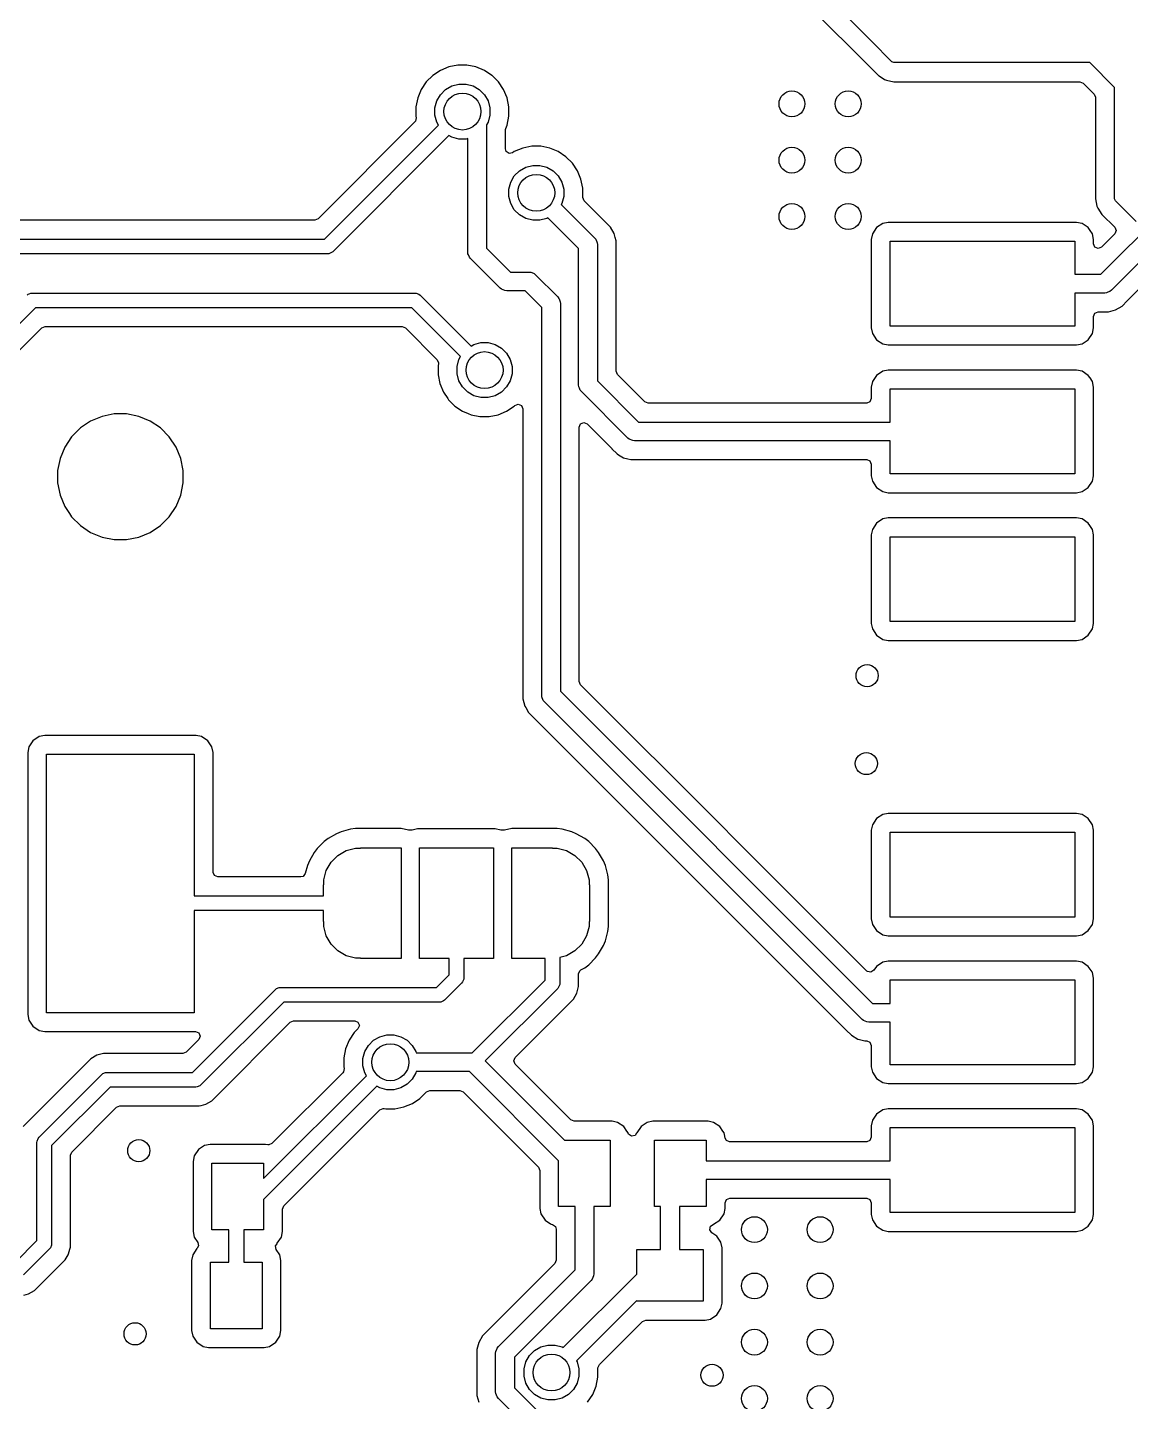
# Model space of a CAD drawing. Extents: x 97 to 200, y -158 to -52.
# Drawn here: x 106.56 to 121.5, y -91.17 to -72.57 of the extents above; entities that cross this region are included whole.
import ezdxf

# ---------------------------------------------------------------- set-up
doc = ezdxf.new("R2010")
doc.units = 0
doc.layers.add('BLACK', color=7, linetype='CONTINUOUS')

msp = doc.modelspace()

# ---------------------------------------------------------------- linework, layer by layer
at = {"layer": 'BLACK', "linetype": 'CONTINUOUS'}
for p, q in [((121.093794, -75.9066), (126.130197, -70.870197)), ((126.272606, -71.087), (121.236203, -76.123403)), ((117.989766, -72.753029), (117.134536, -71.8978)), ((117.045354, -72.175606), (118.083177, -73.213428)), ((118.266671, -73.029934), (117.989766, -72.753029)), ((112.267474, -73.098293), (112.152919, -73.145744)), ((112.267481, -73.098291), (112.267474, -73.098293)), ((112.3891, -73.0741), (112.267481, -73.098291)), ((112.5131, -73.0741), (112.3891, -73.0741)), ((112.634718, -73.098291), (112.5131, -73.0741)), ((112.634725, -73.098293), (112.634718, -73.098291)), ((112.74928, -73.145744), (112.634725, -73.098293)), ((118.292905, -73.0408), (118.266671, -73.029934)), ((120.944535, -73.0408), (118.292905, -73.0408)), ((120.944536, -73.0408), (120.944535, -73.0408)), ((121.2809, -73.377164), (120.944536, -73.0408)), ((112.049817, -73.214634), (111.962134, -73.302317)), ((112.152917, -73.145745), (112.049817, -73.214634)), ((112.152919, -73.145744), (112.152917, -73.145745)), ((112.749282, -73.145745), (112.74928, -73.145744)), ((112.850586, -73.213434), (112.749282, -73.145745)), ((112.852383, -73.214635), (112.850586, -73.213434)), ((112.940065, -73.302317), (112.852383, -73.214635)), ((118.083177, -73.213428), (118.083184, -73.213434)), ((118.083184, -73.213434), (118.093724, -73.220476)), ((118.093724, -73.220476), (118.167368, -73.269682)), ((118.167368, -73.269682), (118.193602, -73.280548)), ((118.193602, -73.280548), (118.292905, -73.3003)), ((111.893244, -73.405419), (111.845793, -73.519974)), ((111.893245, -73.405417), (111.893244, -73.405419)), ((111.962134, -73.302317), (111.893245, -73.405417)), ((112.153592, -73.475314), (112.222814, -73.406092)), ((112.222814, -73.406092), (112.307594, -73.357145)), ((112.307594, -73.357145), (112.402153, -73.331808)), ((112.402153, -73.331808), (112.500047, -73.331808)), ((112.500047, -73.331808), (112.594606, -73.357145)), ((112.594606, -73.357145), (112.679386, -73.406092)), ((112.679386, -73.406092), (112.748608, -73.475314)), ((113.008956, -73.40542), (112.940065, -73.302317)), ((113.056409, -73.519982), (113.008956, -73.40542)), ((118.292905, -73.3003), (120.81116, -73.3003)), ((120.81116, -73.3003), (120.855354, -73.318606)), ((120.855354, -73.318606), (121.003094, -73.466346)), ((121.003094, -73.466346), (121.0214, -73.51054)), ((121.2809, -73.377165), (121.2809, -73.377164)), ((121.2809, -74.885795), (121.2809, -73.377165)), ((111.845791, -73.519981), (111.8216, -73.641599)), ((111.8216, -73.641599), (111.8216, -73.765602)), ((111.845793, -73.519974), (111.845791, -73.519981)), ((112.079308, -73.654653), (112.104645, -73.560094)), ((112.079308, -73.752547), (112.079308, -73.654653)), ((112.104645, -73.560094), (112.153592, -73.475314)), ((112.748608, -73.475314), (112.797555, -73.560094)), ((112.797555, -73.560094), (112.822892, -73.654653)), ((112.822892, -73.654653), (112.822892, -73.752547)), ((113.0806, -73.6416), (113.056409, -73.519982)), ((113.0806, -73.7656), (113.0806, -73.6416)), ((121.0214, -73.51054), (121.0214, -74.885795)), ((111.816726, -73.834935), (111.808954, -73.844405)), ((111.826059, -73.788019), (111.816726, -73.834935)), ((111.8216, -73.765602), (111.826059, -73.788019)), ((112.104645, -73.847106), (112.079308, -73.752547)), ((112.822892, -73.752547), (112.797555, -73.847106)), ((113.056409, -73.887218), (113.0806, -73.7656)), ((111.808954, -73.844405), (110.496167, -75.157194)), ((110.583278, -75.43), (112.127165, -73.886113)), ((112.268586, -74.027534), (110.695411, -75.600711)), ((112.127165, -73.886113), (112.104645, -73.847106)), ((112.307594, -74.050055), (112.268586, -74.027534)), ((112.797555, -73.847106), (112.776182, -73.884125)), ((112.776182, -73.884125), (112.7781, -73.9036)), ((112.7781, -73.9036), (112.7781, -75.4036)), ((113.0326, -73.958833), (113.032601, -73.95709)), ((113.0326, -74.209209), (113.0326, -73.958833)), ((113.032601, -73.95709), (113.032614, -73.957056)), ((113.032614, -73.957056), (113.034271, -73.94873)), ((113.03345, -73.948594), (113.033451, -73.948588)), ((113.034271, -73.94873), (113.03345, -73.948594)), ((113.033451, -73.948588), (113.034272, -73.948724)), ((113.034272, -73.948724), (113.037359, -73.933208)), ((113.037359, -73.933208), (113.056409, -73.887218)), ((112.402153, -74.075392), (112.307594, -74.050055)), ((112.500047, -74.075392), (112.402153, -74.075392)), ((112.5241, -74.068947), (112.500047, -74.075392)), ((112.5241, -75.4036), (112.5241, -74.068947)), ((113.043132, -74.243931), (113.0326, -74.209209)), ((113.267474, -74.198293), (113.152919, -74.245744)), ((113.267481, -74.198291), (113.267474, -74.198293)), ((113.3891, -74.1741), (113.267481, -74.198291)), ((113.5131, -74.1741), (113.3891, -74.1741)), ((113.634718, -74.198291), (113.5131, -74.1741)), ((113.634725, -74.198293), (113.634718, -74.198291)), ((113.74928, -74.245744), (113.634725, -74.198293)), ((113.082906, -74.270508), (113.043132, -74.243931)), ((113.129822, -74.261177), (113.082906, -74.270508)), ((113.152918, -74.245744), (113.129822, -74.261177)), ((113.152919, -74.245744), (113.152918, -74.245744)), ((113.749282, -74.245745), (113.74928, -74.245744)), ((113.852382, -74.314634), (113.749282, -74.245745)), ((113.852383, -74.314635), (113.852382, -74.314634)), ((113.940065, -74.402317), (113.852383, -74.314635)), ((113.104645, -74.660094), (113.153592, -74.575314)), ((113.153592, -74.575314), (113.222814, -74.506092)), ((113.222814, -74.506092), (113.307594, -74.457145)), ((113.307594, -74.457145), (113.402153, -74.431808)), ((113.402153, -74.431808), (113.500047, -74.431808)), ((113.500047, -74.431808), (113.594606, -74.457145)), ((113.594606, -74.457145), (113.679386, -74.506092)), ((113.679386, -74.506092), (113.748608, -74.575314)), ((113.748608, -74.575314), (113.797555, -74.660094)), ((114.008956, -74.50542), (113.940065, -74.402317)), ((114.056409, -74.619982), (114.008956, -74.50542)), ((113.079308, -74.754653), (113.104645, -74.660094)), ((113.079308, -74.852547), (113.079308, -74.754653)), ((113.797555, -74.660094), (113.822892, -74.754653)), ((113.822892, -74.754653), (113.822892, -74.852547)), ((114.0806, -74.7416), (114.056409, -74.619982)), ((114.0806, -74.867689), (114.0806, -74.7416)), ((113.104645, -74.947106), (113.079308, -74.852547)), ((113.153592, -75.031886), (113.104645, -74.947106)), ((113.797555, -74.947106), (113.78901, -74.961905)), ((113.822892, -74.852547), (113.797555, -74.947106)), ((114.098906, -74.911883), (114.0806, -74.867689)), ((114.383158, -75.196136), (114.098906, -74.911883)), ((121.0214, -74.885795), (121.041152, -74.9851)), ((121.291766, -74.912029), (121.2809, -74.885795)), ((121.573675, -75.193938), (121.291766, -74.912029)), ((113.222814, -75.101108), (113.153592, -75.031886)), ((113.307594, -75.150055), (113.222814, -75.101108)), ((113.609405, -75.14151), (113.594606, -75.150055)), ((114.0241, -75.556205), (113.609405, -75.14151)), ((113.78901, -74.961905), (114.240902, -75.413797)), ((121.041152, -74.9851), (121.05117, -75.009286)), ((121.05117, -75.009286), (121.051666, -75.010616)), ((121.051666, -75.010616), (121.052018, -75.011333)), ((121.052018, -75.011333), (121.108271, -75.095522)), ((121.108271, -75.095522), (121.282418, -75.269669)), ((110.451973, -75.1755), (105.153323, -75.1755)), ((110.496167, -75.157194), (110.451973, -75.1755)), ((113.402153, -75.175392), (113.307594, -75.150055)), ((113.500047, -75.175392), (113.402153, -75.175392)), ((113.594606, -75.150055), (113.500047, -75.175392)), ((114.383169, -75.196146), (114.383158, -75.196136)), ((114.385347, -75.198324), (114.383169, -75.196146)), ((114.456376, -75.269353), (114.385347, -75.198324)), ((114.506601, -75.356346), (114.456376, -75.269353)), ((118.057615, -75.275115), (118.001366, -75.359297)), ((118.141796, -75.218867), (118.057615, -75.275115)), ((118.1418, -75.218865), (118.141796, -75.218867)), ((118.216031, -75.204101), (118.1418, -75.218865)), ((118.216035, -75.2041), (118.216031, -75.204101)), ((120.766167, -75.2041), (118.216035, -75.2041)), ((120.8404, -75.218865), (120.766167, -75.2041)), ((120.840402, -75.218866), (120.8404, -75.218865)), ((120.924584, -75.275115), (120.840402, -75.218866)), ((120.950475, -75.313864), (120.924584, -75.275115)), ((120.980834, -75.359299), (120.950475, -75.313864)), ((121.282418, -75.269669), (121.300724, -75.313863)), ((121.300724, -75.313863), (121.282418, -75.358057)), ((105.2, -75.43), (110.583278, -75.43)), ((112.5241, -75.6036), (112.5241, -75.4036)), ((112.7781, -75.4036), (112.7781, -75.550994)), ((114.240902, -75.413797), (114.256696, -75.433042)), ((114.256696, -75.433042), (114.256697, -75.433043)), ((114.256697, -75.433043), (114.27566, -75.478824)), ((114.27566, -75.478824), (114.2781, -75.5036)), ((114.2781, -75.5036), (114.2781, -77.350994)), ((114.520684, -75.408906), (114.506601, -75.356346)), ((114.532599, -75.45337), (114.520684, -75.408906)), ((114.5326, -75.453376), (114.532599, -75.45337)), ((114.5326, -77.219689), (114.5326, -75.453376)), ((118.001365, -75.359299), (117.9866, -75.433532)), ((117.9866, -75.433532), (117.9866, -76.633664)), ((118.001366, -75.359297), (118.001365, -75.359299)), ((118.2411, -76.6086), (118.2411, -75.4586)), ((118.2411, -75.4586), (120.7411, -75.4586)), ((120.7411, -75.4586), (120.7411, -75.9066)), ((120.995599, -75.433533), (120.980834, -75.359299)), ((120.995599, -75.433535), (120.995599, -75.433533)), ((120.995599, -75.493989), (120.995599, -75.433535)), ((121.013905, -75.538183), (120.995599, -75.493989)), ((121.282418, -75.358057), (121.102293, -75.538183)), ((110.6247, -75.63), (105.241421, -75.63)), ((110.644209, -75.628079), (110.6247, -75.63)), ((110.680257, -75.613147), (110.644209, -75.628079)), ((110.695411, -75.600711), (110.680257, -75.613147)), ((112.52654, -75.628376), (112.5241, -75.6036)), ((112.52654, -75.628377), (112.52654, -75.628376)), ((112.53237, -75.642451), (112.52654, -75.628377)), ((112.545503, -75.674157), (112.53237, -75.642451)), ((112.545504, -75.674158), (112.545503, -75.674157)), ((112.561297, -75.693403), (112.545504, -75.674158)), ((112.961297, -76.093402), (112.561297, -75.693403)), ((112.7781, -75.550994), (113.103705, -75.8766)), ((114.0241, -77.4036), (114.0241, -75.556205)), ((121.058099, -75.556489), (121.013905, -75.538183)), ((121.102293, -75.538183), (121.058099, -75.556489)), ((113.103705, -75.8766), (113.3511, -75.8766)), ((113.3511, -75.8766), (113.375876, -75.87904)), ((113.375876, -75.87904), (113.375877, -75.87904)), ((113.375877, -75.87904), (113.389058, -75.8845)), ((113.389058, -75.8845), (113.421657, -75.898003)), ((121.451676, -76.267847), (122.011218, -75.708303)), ((113.421657, -75.898003), (113.421658, -75.898004)), ((113.421658, -75.898004), (113.440903, -75.913797)), ((113.440903, -75.913797), (113.740903, -76.213797)), ((120.7411, -75.9066), (121.093794, -75.9066)), ((106.559289, -76.18929), (106.574442, -76.176853)), ((106.574442, -76.176853), (106.585, -76.172479)), ((106.585, -76.172479), (106.610491, -76.161921)), ((106.610491, -76.161921), (106.63, -76.16)), ((106.63, -76.16), (111.8075, -76.16)), ((111.8075, -76.16), (111.827009, -76.161921)), ((111.827009, -76.161921), (111.863057, -76.176853)), ((111.863057, -76.176853), (111.878211, -76.189289)), ((111.878211, -76.189289), (112.568587, -76.879665)), ((112.980542, -76.109196), (112.961297, -76.093402)), ((112.980543, -76.109197), (112.980542, -76.109196)), ((113.026324, -76.12816), (112.980543, -76.109197)), ((113.0511, -76.1306), (113.026324, -76.12816)), ((113.298494, -76.1306), (113.0511, -76.1306)), ((113.5241, -76.356206), (113.298494, -76.1306)), ((113.740903, -76.213797), (113.756696, -76.233042)), ((113.756696, -76.233042), (113.756697, -76.233043)), ((113.756697, -76.233043), (113.759782, -76.240491)), ((113.759782, -76.240491), (113.775158, -76.277613)), ((121.1464, -76.1606), (120.7411, -76.1606)), ((120.7411, -76.1606), (120.7411, -76.6086)), ((121.171176, -76.15816), (121.1464, -76.1606)), ((121.171177, -76.15816), (121.171176, -76.15816)), ((121.190743, -76.150055), (121.171177, -76.15816)), ((121.216957, -76.139197), (121.190743, -76.150055)), ((121.216958, -76.139196), (121.216957, -76.139197)), ((121.236203, -76.123403), (121.216958, -76.139196)), ((106.671421, -76.36), (105.665, -77.366421)), ((111.766078, -76.36), (106.671421, -76.36)), ((112.427165, -77.021087), (111.766078, -76.36)), ((113.5241, -81.6036), (113.5241, -76.356206)), ((113.775158, -76.277613), (113.77566, -76.278824)), ((113.77566, -76.278824), (113.7781, -76.3036)), ((113.7781, -76.3036), (113.7781, -81.550994)), ((120.9956, -76.4776), (121.013906, -76.433406)), ((121.013906, -76.433406), (121.0581, -76.4151)), ((121.0581, -76.4151), (121.196624, -76.4151)), ((121.196624, -76.4151), (121.196625, -76.4151)), ((121.196625, -76.4151), (121.293654, -76.389101)), ((121.293654, -76.389101), (121.380647, -76.338876)), ((121.380647, -76.338876), (121.451676, -76.267847)), ((105.937806, -77.453532), (106.758532, -76.632806)), ((106.758532, -76.632806), (106.802726, -76.6145)), ((106.802726, -76.6145), (111.634773, -76.6145)), ((111.634773, -76.6145), (111.678967, -76.632806)), ((111.678967, -76.632806), (112.108954, -77.062793)), ((117.9866, -76.633664), (117.986601, -76.633668)), ((117.986601, -76.633668), (118.001365, -76.707899)), ((120.7411, -76.6086), (118.2411, -76.6086)), ((120.980834, -76.707901), (120.9956, -76.633667)), ((120.9956, -76.633667), (120.9956, -76.4776)), ((118.001365, -76.707899), (118.001367, -76.707903)), ((118.001367, -76.707903), (118.057615, -76.792084)), ((118.057615, -76.792084), (118.141797, -76.848333)), ((120.840401, -76.848334), (120.924584, -76.792084)), ((120.924584, -76.792084), (120.980834, -76.707901)), ((112.568587, -76.879665), (112.607594, -76.857145)), ((112.607594, -76.857145), (112.702153, -76.831808)), ((112.702153, -76.831808), (112.800047, -76.831808)), ((112.800047, -76.831808), (112.894606, -76.857145)), ((112.894606, -76.857145), (112.979386, -76.906092)), ((112.979386, -76.906092), (113.048608, -76.975314)), ((113.048608, -76.975314), (113.097555, -77.060094)), ((118.141797, -76.848333), (118.141799, -76.848334)), ((118.141799, -76.848334), (118.216033, -76.8631)), ((118.216033, -76.8631), (120.766166, -76.863099)), ((120.766166, -76.863099), (120.840401, -76.848334)), ((112.108954, -77.062793), (112.12726, -77.106987)), ((112.126059, -77.119178), (112.1216, -77.141594)), ((112.1216, -77.141594), (112.1216, -77.2656)), ((112.12726, -77.106987), (112.126059, -77.119178)), ((112.379308, -77.154653), (112.404645, -77.060094)), ((112.379308, -77.252547), (112.379308, -77.154653)), ((112.404645, -77.060094), (112.427165, -77.021087)), ((113.097555, -77.060094), (113.122892, -77.154653)), ((113.122892, -77.154653), (113.122892, -77.252547)), ((112.1216, -77.2656), (112.145791, -77.387218)), ((112.404645, -77.347106), (112.379308, -77.252547)), ((112.453592, -77.431886), (112.404645, -77.347106)), ((113.097555, -77.347106), (113.048608, -77.431886)), ((113.122892, -77.252547), (113.097555, -77.347106)), ((114.2781, -77.350994), (114.833705, -77.9066)), ((114.550906, -77.263883), (114.5326, -77.219689)), ((114.920816, -77.633794), (114.550906, -77.263883)), ((118.001365, -77.359299), (117.9866, -77.433532)), ((118.001366, -77.359297), (118.001365, -77.359299)), ((118.057615, -77.275115), (118.001366, -77.359297)), ((118.141796, -77.218867), (118.057615, -77.275115)), ((118.1418, -77.218865), (118.141796, -77.218867)), ((118.216031, -77.204101), (118.1418, -77.218865)), ((118.216035, -77.2041), (118.216031, -77.204101)), ((120.766167, -77.2041), (118.216035, -77.2041)), ((120.8404, -77.218865), (120.766167, -77.2041)), ((120.840402, -77.218866), (120.8404, -77.218865)), ((120.924584, -77.275115), (120.840402, -77.218866)), ((120.947622, -77.309594), (120.924584, -77.275115)), ((120.980834, -77.359299), (120.947622, -77.309594)), ((120.995599, -77.433534), (120.980834, -77.359299)), ((112.145791, -77.387218), (112.145793, -77.387225)), ((112.145793, -77.387225), (112.193244, -77.50178)), ((112.193244, -77.50178), (112.193245, -77.501782)), ((112.193245, -77.501782), (112.251923, -77.5896)), ((112.522814, -77.501108), (112.453592, -77.431886)), ((112.607594, -77.550055), (112.522814, -77.501108)), ((112.702153, -77.575392), (112.607594, -77.550055)), ((112.894606, -77.550055), (112.800047, -77.575392)), ((112.979386, -77.501108), (112.894606, -77.550055)), ((113.048608, -77.431886), (112.979386, -77.501108)), ((114.02654, -77.428376), (114.0241, -77.4036)), ((114.02654, -77.428377), (114.02654, -77.428376)), ((114.034395, -77.44734), (114.02654, -77.428377)), ((114.045503, -77.474157), (114.034395, -77.44734)), ((114.045504, -77.474158), (114.045503, -77.474157)), ((114.061297, -77.493403), (114.045504, -77.474158)), ((114.691298, -78.123403), (114.061297, -77.493403)), ((117.9866, -77.433532), (117.9866, -77.5896)), ((118.2411, -77.9066), (118.2411, -77.4586)), ((118.2411, -77.4586), (120.7411, -77.4586)), ((120.7411, -77.4586), (120.7411, -78.6086)), ((120.9956, -78.633667), (120.995599, -77.433534)), ((112.251923, -77.5896), (112.262135, -77.604883)), ((112.262135, -77.604883), (112.349817, -77.692565)), ((112.349817, -77.692565), (112.45292, -77.761456)), ((112.800047, -77.575392), (112.702153, -77.575392)), ((113.04928, -77.761456), (113.152383, -77.692565)), ((113.152383, -77.692565), (113.162906, -77.682042)), ((113.162906, -77.682042), (113.2071, -77.663736)), ((113.2071, -77.663736), (113.251294, -77.682042)), ((113.251294, -77.682042), (113.2696, -77.726236)), ((113.2696, -77.726236), (113.2696, -81.653829)), ((114.96501, -77.6521), (114.920816, -77.633794)), ((117.9241, -77.6521), (114.96501, -77.6521)), ((117.968294, -77.633794), (117.9241, -77.6521)), ((117.9866, -77.5896), (117.968294, -77.633794)), ((107.418235, -77.893898), (107.278938, -77.986973)), ((107.418239, -77.893895), (107.418235, -77.893898)), ((107.573019, -77.829783), (107.418239, -77.893895)), ((107.737333, -77.7971), (107.573019, -77.829783)), ((107.904867, -77.7971), (107.737333, -77.7971)), ((108.06918, -77.829783), (107.904867, -77.7971)), ((108.22396, -77.893895), (108.06918, -77.829783)), ((108.223962, -77.893896), (108.22396, -77.893895)), ((108.223963, -77.893897), (108.223962, -77.893896)), ((108.363262, -77.986974), (108.223963, -77.893897)), ((112.45292, -77.761456), (112.527522, -77.792357)), ((112.527522, -77.792357), (112.567474, -77.808906)), ((112.567474, -77.808906), (112.567476, -77.808906)), ((112.567476, -77.808906), (112.567482, -77.808909)), ((112.567482, -77.808909), (112.6891, -77.8331)), ((112.6891, -77.8331), (112.8131, -77.8331)), ((112.8131, -77.8331), (112.934718, -77.808909)), ((112.934718, -77.808909), (113.04928, -77.761456)), ((114.0326, -77.97551), (114.050906, -77.931316)), ((114.050906, -77.931316), (114.0951, -77.91301)), ((114.0951, -77.91301), (114.139294, -77.931316)), ((114.139294, -77.931316), (114.473636, -78.265658)), ((114.833705, -77.9066), (118.2411, -77.9066)), ((107.160473, -78.105438), (107.067398, -78.244735)), ((107.278938, -77.986973), (107.160473, -78.105438)), ((108.481726, -78.105438), (108.363262, -77.986974)), ((108.574803, -78.244737), (108.481726, -78.105438)), ((114.0326, -79.433532), (114.0326, -77.97551)), ((107.067395, -78.244739), (107.003283, -78.399519)), ((107.067398, -78.244735), (107.067395, -78.244739)), ((108.638916, -78.399518), (108.574803, -78.244737)), ((114.473636, -78.265658), (114.473641, -78.265664)), ((114.473641, -78.265664), (114.475824, -78.267847)), ((114.475824, -78.267847), (114.546853, -78.338876)), ((114.710542, -78.139197), (114.691298, -78.123403)), ((114.756323, -78.15816), (114.710542, -78.139197)), ((114.756324, -78.15816), (114.756323, -78.15816)), ((114.7811, -78.1606), (114.756324, -78.15816)), ((118.2411, -78.1606), (114.7811, -78.1606)), ((118.2411, -78.6086), (118.2411, -78.1606)), ((107.003283, -78.399519), (106.9706, -78.563832)), ((108.6716, -78.563833), (108.638916, -78.399518)), ((114.546853, -78.338876), (114.56601, -78.349936)), ((114.56601, -78.349936), (114.633847, -78.389102)), ((114.633847, -78.389102), (114.68986, -78.404111)), ((114.68986, -78.404111), (114.73087, -78.4151)), ((114.73087, -78.4151), (114.730872, -78.4151)), ((114.730872, -78.4151), (114.730875, -78.415101)), ((114.730875, -78.415101), (114.730877, -78.415101)), ((114.730877, -78.415101), (114.83515, -78.415101)), ((114.83515, -78.415101), (114.835166, -78.4151)), ((114.835166, -78.4151), (117.924101, -78.4151)), ((117.924101, -78.4151), (117.968295, -78.433406)), ((117.968295, -78.433406), (117.986601, -78.4776)), ((117.986601, -78.4776), (117.986601, -78.633668)), ((106.9706, -78.563832), (106.9706, -78.731367)), ((108.6716, -78.731367), (108.6716, -78.563833)), ((117.986601, -78.633668), (118.001365, -78.707899)), ((120.7411, -78.6086), (118.2411, -78.6086)), ((120.980834, -78.707901), (120.9956, -78.633667)), ((106.9706, -78.731367), (107.003283, -78.89568)), ((108.638916, -78.895682), (108.6716, -78.731367)), ((118.001365, -78.707899), (118.001367, -78.707903)), ((118.001367, -78.707903), (118.057615, -78.792084)), ((118.057615, -78.792084), (118.141797, -78.848333)), ((118.141797, -78.848333), (118.141799, -78.848334)), ((118.141799, -78.848334), (118.216033, -78.8631)), ((118.216033, -78.8631), (120.766166, -78.863099)), ((120.766166, -78.863099), (120.840401, -78.848334)), ((120.840401, -78.848334), (120.924584, -78.792084)), ((120.924584, -78.792084), (120.980834, -78.707901)), ((107.003283, -78.89568), (107.067395, -79.05046)), ((107.067395, -79.05046), (107.067398, -79.050464)), ((107.067398, -79.050464), (107.130257, -79.14454)), ((108.481726, -79.189762), (108.574803, -79.050463)), ((108.574803, -79.050463), (108.638916, -78.895682)), ((107.130257, -79.14454), (107.160474, -79.189762)), ((107.160474, -79.189762), (107.278938, -79.308226)), ((108.363262, -79.308226), (108.481726, -79.189762)), ((118.141796, -79.218867), (118.057615, -79.275115)), ((118.1418, -79.218865), (118.141796, -79.218867)), ((118.216031, -79.204101), (118.1418, -79.218865)), ((118.216035, -79.2041), (118.216031, -79.204101)), ((120.766167, -79.2041), (118.216035, -79.2041)), ((120.8404, -79.218865), (120.766167, -79.2041)), ((120.840402, -79.218866), (120.8404, -79.218865)), ((120.924584, -79.275115), (120.840402, -79.218866)), ((107.278938, -79.308226), (107.418237, -79.401303)), ((107.418237, -79.401303), (107.573018, -79.465416)), ((108.069182, -79.465416), (108.223963, -79.401303)), ((108.223963, -79.401303), (108.363262, -79.308226)), ((118.001365, -79.359299), (117.9866, -79.433532)), ((118.001366, -79.359297), (118.001365, -79.359299)), ((118.057615, -79.275115), (118.001366, -79.359297)), ((120.946708, -79.308226), (120.924584, -79.275115)), ((120.980834, -79.359299), (120.946708, -79.308226)), ((120.995599, -79.433534), (120.980834, -79.359299)), ((107.573018, -79.465416), (107.737333, -79.4981)), ((107.737333, -79.4981), (107.904867, -79.4981)), ((107.904867, -79.4981), (108.069182, -79.465416)), ((114.0326, -80.932603), (114.0326, -79.433532)), ((117.9866, -79.433532), (117.9866, -80.633664)), ((118.2411, -80.6086), (118.2411, -79.4586)), ((118.2411, -79.4586), (120.7411, -79.4586)), ((120.7411, -79.4586), (120.7411, -80.6086)), ((120.9956, -80.633667), (120.995599, -79.433534)), ((117.9866, -80.633664), (117.986601, -80.633668)), ((117.986601, -80.633668), (118.001365, -80.707899)), ((118.001365, -80.707899), (118.001367, -80.707903)), ((118.001367, -80.707903), (118.057615, -80.792084)), ((120.7411, -80.6086), (118.2411, -80.6086)), ((120.924584, -80.792084), (120.980834, -80.707901)), ((120.980834, -80.707901), (120.9956, -80.633667)), ((118.057615, -80.792084), (118.141797, -80.848333)), ((118.141797, -80.848333), (118.141799, -80.848334)), ((118.141799, -80.848334), (118.216033, -80.8631)), ((118.216033, -80.8631), (120.766166, -80.863099)), ((120.766166, -80.863099), (120.840401, -80.848334)), ((120.840401, -80.848334), (120.924584, -80.792084)), ((114.0326, -81.419689), (114.0326, -80.932603)), ((114.050906, -81.463883), (114.0326, -81.419689)), ((116.006367, -83.419345), (114.050906, -81.463883)), ((113.2696, -81.653829), (113.295598, -81.750853)), ((113.52654, -81.628376), (113.5241, -81.6036)), ((113.545503, -81.674157), (113.52654, -81.628376)), ((113.7781, -81.550994), (118.003705, -85.7766)), ((113.295598, -81.750853), (113.295599, -81.750854)), ((113.295599, -81.750854), (113.307681, -81.77178)), ((113.307681, -81.77178), (113.345824, -81.837847)), ((113.345824, -81.837847), (117.643636, -86.135658)), ((113.545504, -81.674158), (113.545503, -81.674157)), ((113.561297, -81.693403), (113.545504, -81.674158)), ((117.861297, -85.993402), (113.561297, -81.693403)), ((106.721796, -82.163867), (106.637615, -82.220115)), ((106.7218, -82.163865), (106.721796, -82.163867)), ((106.796031, -82.149101), (106.7218, -82.163865)), ((106.796035, -82.1491), (106.796031, -82.149101)), ((108.846167, -82.1491), (106.796035, -82.1491)), ((108.9204, -82.163865), (108.846167, -82.1491)), ((108.920402, -82.163866), (108.9204, -82.163865)), ((109.004584, -82.220115), (108.920402, -82.163866)), ((106.581365, -82.304299), (106.5666, -82.378532)), ((106.5666, -82.378532), (106.5666, -85.928664)), ((106.581366, -82.304297), (106.581365, -82.304299)), ((106.637615, -82.220115), (106.581366, -82.304297)), ((109.060832, -82.304296), (109.004584, -82.220115)), ((109.060834, -82.304299), (109.060832, -82.304296)), ((109.075599, -82.378533), (109.060834, -82.304299)), ((109.075599, -82.378535), (109.075599, -82.378533)), ((109.075599, -84.003), (109.075599, -82.378535)), ((106.8211, -85.9036), (106.8211, -82.4036)), ((106.8211, -82.4036), (108.8211, -82.4036)), ((108.8211, -82.4036), (108.8211, -84.32)), ((118.057615, -83.275115), (118.001366, -83.359297)), ((118.141796, -83.218867), (118.057615, -83.275115)), ((118.1418, -83.218865), (118.141796, -83.218867)), ((118.216031, -83.204101), (118.1418, -83.218865)), ((118.216035, -83.2041), (118.216031, -83.204101)), ((120.766167, -83.2041), (118.216035, -83.2041)), ((120.8404, -83.218865), (120.766167, -83.2041)), ((120.840402, -83.218866), (120.8404, -83.218865)), ((120.924584, -83.275115), (120.840402, -83.218866)), ((120.980832, -83.359296), (120.924584, -83.275115)), ((110.747246, -83.479346), (110.633252, -83.545161)), ((110.74726, -83.479339), (110.747246, -83.479346)), ((110.809846, -83.453416), (110.74726, -83.479339)), ((110.936997, -83.419345), (110.809846, -83.453416)), ((110.937015, -83.419342), (110.936997, -83.419345)), ((111.004169, -83.4105), (110.937015, -83.419342)), ((111.004174, -83.4105), (111.004169, -83.4105)), ((111.62, -83.4105), (111.004174, -83.4105)), ((111.719307, -83.430253), (111.62, -83.4105)), ((111.721108, -83.430999), (111.719307, -83.430253)), ((111.723056, -83.430999), (111.721108, -83.430999)), ((111.725343, -83.431454), (111.723056, -83.430999)), ((111.725434, -83.430999), (111.725343, -83.431454)), ((111.764568, -83.430999), (111.725434, -83.430999)), ((111.764661, -83.431467), (111.764568, -83.430999)), ((111.767014, -83.430999), (111.764661, -83.431467)), ((111.768927, -83.430999), (111.767014, -83.430999)), ((111.770695, -83.430266), (111.768927, -83.430999)), ((111.844931, -83.415501), (111.770695, -83.430266)), ((111.844935, -83.4155), (111.844931, -83.415501)), ((112.895067, -83.4155), (111.844935, -83.4155)), ((112.969303, -83.430266), (112.895067, -83.4155)), ((112.97107, -83.430998), (112.969303, -83.430266)), ((112.972981, -83.430998), (112.97107, -83.430998)), ((112.975339, -83.431467), (112.972981, -83.430998)), ((112.975432, -83.430998), (112.975339, -83.431467)), ((113.014566, -83.430998), (112.975432, -83.430998)), ((113.014657, -83.431454), (113.014566, -83.430998)), ((113.016944, -83.430998), (113.014657, -83.431454)), ((113.018892, -83.430999), (113.016944, -83.430998)), ((113.020692, -83.430253), (113.018892, -83.430999)), ((113.12, -83.4105), (113.020692, -83.430253)), ((113.735826, -83.4105), (113.12, -83.4105)), ((113.73583, -83.4105), (113.735826, -83.4105)), ((113.802984, -83.419342), (113.73583, -83.4105)), ((113.802986, -83.419342), (113.802984, -83.419342)), ((113.802991, -83.419343), (113.802986, -83.419342)), ((113.802992, -83.419343), (113.802991, -83.419343)), ((113.803002, -83.419345), (113.802992, -83.419343)), ((113.930153, -83.453416), (113.803002, -83.419345)), ((113.992739, -83.479339), (113.930153, -83.453416)), ((113.992753, -83.479346), (113.992739, -83.479339)), ((114.106747, -83.545161), (113.992753, -83.479346)), ((116.020554, -83.433532), (116.006367, -83.419345)), ((116.061679, -83.474657), (116.020554, -83.433532)), ((117.925467, -85.338445), (116.061679, -83.474657)), ((118.001365, -83.359299), (117.9866, -83.433532)), ((117.9866, -83.433532), (117.9866, -84.633664)), ((118.001366, -83.359297), (118.001365, -83.359299)), ((118.2411, -84.6086), (118.2411, -83.4586)), ((118.2411, -83.4586), (120.7411, -83.4586)), ((120.7411, -83.4586), (120.7411, -84.6086)), ((120.980834, -83.359299), (120.980832, -83.359296)), ((120.995599, -83.433534), (120.980834, -83.359299)), ((120.9956, -84.633667), (120.995599, -83.433534)), ((110.486408, -83.679496), (110.445177, -83.733228)), ((110.579496, -83.586408), (110.486408, -83.679496)), ((110.633228, -83.545177), (110.579496, -83.586408)), ((110.633252, -83.545161), (110.633228, -83.545177)), ((110.878658, -83.70806), (111.004737, -83.674278)), ((111.004737, -83.674278), (111.07, -83.674278)), ((111.07, -83.674278), (111.07, -83.67)), ((111.07, -83.67), (111.62, -83.67)), ((111.62, -83.67), (111.62, -85.17)), ((111.87, -85.17), (111.87, -83.67)), ((111.87, -83.67), (112.87, -83.67)), ((112.87, -83.67), (112.87, -85.17)), ((113.12, -85.17), (113.12, -83.67)), ((113.12, -83.67), (113.67, -83.67)), ((113.67, -83.67), (113.67, -83.674278)), ((113.67, -83.674278), (113.735263, -83.674278)), ((113.735263, -83.674278), (113.861342, -83.70806)), ((114.106757, -83.545167), (114.106747, -83.545161)), ((114.106763, -83.545172), (114.106757, -83.545167)), ((114.106771, -83.545177), (114.106763, -83.545172)), ((114.160503, -83.586408), (114.106771, -83.545177)), ((114.253591, -83.679496), (114.160503, -83.586408)), ((114.294822, -83.733228), (114.253591, -83.679496)), ((110.379339, -83.84726), (110.353416, -83.909845)), ((110.379346, -83.847246), (110.379339, -83.84726)), ((110.445161, -83.733252), (110.379346, -83.847246)), ((110.445177, -83.733228), (110.445161, -83.733252)), ((110.60806, -83.978658), (110.673323, -83.865619)), ((110.673323, -83.865619), (110.765619, -83.773323)), ((110.765619, -83.773323), (110.878658, -83.70806)), ((113.861342, -83.70806), (113.974381, -83.773323)), ((113.974381, -83.773323), (114.066677, -83.865619)), ((114.066677, -83.865619), (114.13194, -83.978658)), ((114.294825, -83.733233), (114.294822, -83.733228)), ((114.294833, -83.733243), (114.294825, -83.733233)), ((114.360659, -83.847257), (114.294833, -83.733243)), ((114.386582, -83.909842), (114.360659, -83.847257)), ((109.093905, -84.047194), (109.075599, -84.003)), ((109.138099, -84.0655), (109.093905, -84.047194)), ((110.263751, -84.0655), (109.138099, -84.0655)), ((110.295001, -84.057127), (110.263751, -84.0655)), ((110.324121, -84.019176), (110.295001, -84.057127)), ((110.353416, -83.909845), (110.324121, -84.019176)), ((110.574278, -84.104737), (110.60806, -83.978658)), ((114.13194, -83.978658), (114.165722, -84.104737)), ((114.420657, -84.037009), (114.386582, -83.909842)), ((114.4295, -84.104174), (114.420657, -84.037009)), ((110.57, -84.32), (110.57, -84.17)), ((110.57, -84.17), (110.574278, -84.17)), ((110.574278, -84.17), (110.574278, -84.104737)), ((114.165722, -84.104737), (114.165722, -84.17)), ((114.165722, -84.17), (114.17, -84.17)), ((114.17, -84.17), (114.17, -84.67)), ((114.4295, -84.735826), (114.4295, -84.104174)), ((108.8211, -84.32), (110.57, -84.32)), ((110.57, -84.52), (108.8211, -84.52)), ((108.8211, -84.52), (108.8211, -85.9036)), ((110.57, -84.67), (110.57, -84.52)), ((120.7411, -84.6086), (118.2411, -84.6086)), ((110.574278, -84.67), (110.57, -84.67)), ((110.574278, -84.735263), (110.574278, -84.67)), ((110.60806, -84.861342), (110.574278, -84.735263)), ((114.165722, -84.735263), (114.13194, -84.861342)), ((114.17, -84.67), (114.165722, -84.67)), ((114.165722, -84.67), (114.165722, -84.735263)), ((114.386582, -84.930158), (114.420657, -84.802991)), ((114.420657, -84.802991), (114.4295, -84.735826)), ((117.9866, -84.633664), (117.986601, -84.633668)), ((117.986601, -84.633668), (118.001365, -84.707899)), ((118.001365, -84.707899), (118.001367, -84.707903)), ((118.001367, -84.707903), (118.057615, -84.792084)), ((118.057615, -84.792084), (118.141797, -84.848333)), ((120.840401, -84.848334), (120.924584, -84.792084)), ((120.924584, -84.792084), (120.980834, -84.707901)), ((120.980834, -84.707901), (120.9956, -84.633667)), ((110.673323, -84.974381), (110.60806, -84.861342)), ((110.765619, -85.066677), (110.673323, -84.974381)), ((114.066677, -84.974381), (113.974381, -85.066677)), ((114.13194, -84.861342), (114.066677, -84.974381)), ((114.294833, -85.106757), (114.360659, -84.992743)), ((114.360659, -84.992743), (114.386582, -84.930158)), ((118.141797, -84.848333), (118.141799, -84.848334)), ((118.141799, -84.848334), (118.216033, -84.8631)), ((118.216033, -84.8631), (120.766166, -84.863099)), ((120.766166, -84.863099), (120.840401, -84.848334)), ((110.878658, -85.13194), (110.765619, -85.066677)), ((111.004737, -85.165722), (110.878658, -85.13194)), ((111.07, -85.165722), (111.004737, -85.165722)), ((111.07, -85.17), (111.07, -85.165722)), ((111.62, -85.17), (111.07, -85.17)), ((112.27, -85.17), (111.87, -85.17)), ((112.27, -85.388578), (112.27, -85.17)), ((112.87, -85.17), (112.47, -85.17)), ((112.47, -85.17), (112.47, -85.43)), ((113.57, -85.17), (113.12, -85.17)), ((113.57, -85.461278), (113.57, -85.17)), ((113.861342, -85.13194), (113.77, -85.156414)), ((113.77, -85.156414), (113.77, -85.5027)), ((113.974381, -85.066677), (113.861342, -85.13194)), ((114.160501, -85.253593), (114.253593, -85.160501)), ((114.253593, -85.160501), (114.294833, -85.106757)), ((114.0245, -85.378408), (114.042806, -85.334214)), ((114.042806, -85.334214), (114.055751, -85.324281)), ((114.055751, -85.324281), (114.10675, -85.294837)), ((114.106749, -85.294837), (114.106757, -85.294833)), ((114.10675, -85.294837), (114.106749, -85.294837)), ((114.106757, -85.294833), (114.160501, -85.253593)), ((117.934937, -85.346218), (117.925467, -85.338445)), ((117.981854, -85.35555), (117.934937, -85.346218)), ((118.021628, -85.328975), (117.981854, -85.35555)), ((118.057616, -85.275114), (118.021628, -85.328975)), ((118.141796, -85.218867), (118.057616, -85.275114)), ((118.1418, -85.218865), (118.141796, -85.218867)), ((118.216031, -85.204101), (118.1418, -85.218865)), ((118.216035, -85.2041), (118.216031, -85.204101)), ((120.766167, -85.2041), (118.216035, -85.2041)), ((120.8404, -85.218865), (120.766167, -85.2041)), ((120.840402, -85.218866), (120.8404, -85.218865)), ((120.924584, -85.275115), (120.840402, -85.218866)), ((120.974535, -85.349872), (120.924584, -85.275115)), ((120.980834, -85.359299), (120.974535, -85.349872)), ((120.995599, -85.433534), (120.980834, -85.359299)), ((109.934443, -85.576852), (109.970491, -85.561921)), ((109.970491, -85.561921), (109.99, -85.56)), ((109.99, -85.56), (112.098578, -85.56)), ((112.098578, -85.56), (112.27, -85.388578)), ((112.440711, -85.500711), (112.210711, -85.730711)), ((112.453147, -85.485557), (112.440711, -85.500711)), ((112.454127, -85.483191), (112.453147, -85.485557)), ((112.468079, -85.449509), (112.454127, -85.483191)), ((112.47, -85.43), (112.468079, -85.449509)), ((112.584678, -86.4466), (113.57, -85.461278)), ((113.753147, -85.558258), (113.74071, -85.573411)), ((113.75752, -85.547699), (113.753147, -85.558258)), ((113.768079, -85.522209), (113.75752, -85.547699)), ((113.77, -85.5027), (113.768079, -85.522209)), ((114.000341, -85.639532), (114.0245, -85.549371)), ((114.0245, -85.456029), (114.0245, -85.378408)), ((114.0245, -85.549371), (114.0245, -85.456029)), ((118.2411, -85.7766), (118.2411, -85.4586)), ((118.2411, -85.4586), (120.7411, -85.4586)), ((120.7411, -85.4586), (120.7411, -86.6086)), ((120.9956, -86.633667), (120.995599, -85.433534)), ((108.798578, -86.71), (109.91929, -85.589289)), ((109.91929, -85.589289), (109.934443, -85.576852)), ((112.195557, -85.743147), (112.159509, -85.758079)), ((112.210711, -85.730711), (112.195557, -85.743147)), ((113.74071, -85.573411), (112.759613, -86.554507)), ((113.552845, -86.121194), (113.953671, -85.720368)), ((113.953671, -85.720368), (114.000341, -85.639532)), ((106.5666, -85.928664), (106.566601, -85.928668)), ((106.566601, -85.928668), (106.581365, -86.002899)), ((108.8211, -85.9036), (106.8211, -85.9036)), ((110.031421, -85.76), (108.910711, -86.880711)), ((112.14, -85.76), (110.031421, -85.76)), ((112.159509, -85.758079), (112.14, -85.76)), ((118.003705, -85.7766), (118.2411, -85.7766)), ((106.581365, -86.002899), (106.581367, -86.002903)), ((106.581367, -86.002903), (106.637615, -86.087084)), ((106.637615, -86.087084), (106.721797, -86.143333)), ((109.057668, -87.093671), (110.118533, -86.032806)), ((110.118533, -86.032806), (110.162727, -86.0145)), ((110.162727, -86.0145), (110.993064, -86.0145)), ((110.993064, -86.0145), (111.037258, -86.032806)), ((111.037258, -86.032806), (111.055564, -86.077)), ((111.055564, -86.077), (111.037258, -86.121194)), ((117.880542, -86.009196), (117.861297, -85.993402)), ((117.880543, -86.009197), (117.880542, -86.009196)), ((117.926324, -86.02816), (117.880543, -86.009197)), ((117.9511, -86.0306), (117.926324, -86.02816)), ((118.2411, -86.0306), (117.9511, -86.0306)), ((118.2411, -86.6086), (118.2411, -86.0306)), ((106.721797, -86.143333), (106.721799, -86.143334)), ((106.721799, -86.143334), (106.796033, -86.1581)), ((106.796033, -86.1581), (108.839673, -86.158099)), ((108.883867, -86.264793), (108.711467, -86.437194)), ((108.839673, -86.158099), (108.883867, -86.176405)), ((108.883867, -86.176405), (108.902173, -86.220599)), ((108.902173, -86.220599), (108.883867, -86.264793)), ((110.917244, -86.275419), (110.869793, -86.389974)), ((110.917245, -86.275417), (110.917244, -86.275419)), ((110.986134, -86.172317), (110.917245, -86.275417)), ((110.986136, -86.172315), (110.986134, -86.172317)), ((111.037258, -86.121194), (110.986136, -86.172315)), ((111.177592, -86.345314), (111.246814, -86.276092)), ((111.246814, -86.276092), (111.331594, -86.227145)), ((111.331594, -86.227145), (111.426153, -86.201808)), ((111.426153, -86.201808), (111.524047, -86.201808)), ((111.524047, -86.201808), (111.618606, -86.227145)), ((111.618606, -86.227145), (111.703386, -86.276092)), ((111.703386, -86.276092), (111.772608, -86.345314)), ((113.163725, -86.510314), (113.552845, -86.121194)), ((117.643636, -86.135658), (117.643641, -86.135664)), ((117.643641, -86.135664), (117.645824, -86.137847)), ((117.645824, -86.137847), (117.716853, -86.208876)), ((117.716853, -86.208876), (117.803846, -86.259101)), ((117.803846, -86.259101), (117.825089, -86.264793)), ((117.825089, -86.264793), (117.90087, -86.285099)), ((117.90087, -86.285099), (117.900873, -86.285099)), ((117.900873, -86.285099), (117.900875, -86.2851)), ((117.900875, -86.2851), (117.924101, -86.2851)), ((117.924101, -86.2851), (117.968295, -86.303406)), ((117.968295, -86.303406), (117.986601, -86.3476)), ((107.503169, -86.479657), (107.42233, -86.52633)), ((107.503171, -86.479657), (107.503169, -86.479657)), ((107.593323, -86.455499), (107.503171, -86.479657)), ((107.593329, -86.455499), (107.593323, -86.455499)), ((107.686672, -86.455499), (107.593329, -86.455499)), ((107.690497, -86.455499), (107.686672, -86.455499)), ((107.690513, -86.4555), (107.690497, -86.455499)), ((108.667273, -86.4555), (107.690513, -86.4555)), ((108.711467, -86.437194), (108.667273, -86.4555)), ((110.869791, -86.389981), (110.8456, -86.511599)), ((110.869793, -86.389974), (110.869791, -86.389981)), ((111.103308, -86.524653), (111.128645, -86.430094)), ((111.128645, -86.430094), (111.177592, -86.345314)), ((111.772608, -86.345314), (111.821555, -86.430094)), ((111.821555, -86.430094), (111.825978, -86.4466)), ((111.825978, -86.4466), (112.584678, -86.4466)), ((117.986601, -86.3476), (117.986601, -86.633668)), ((107.422326, -86.526333), (106.572332, -87.376329)), ((107.42233, -86.52633), (107.422326, -86.526333)), ((110.850059, -86.658019), (110.840726, -86.704935)), ((110.8456, -86.511599), (110.8456, -86.635602)), ((110.8456, -86.635602), (110.850059, -86.658019)), ((111.103308, -86.622547), (111.103308, -86.524653)), ((111.128645, -86.717106), (111.103308, -86.622547)), ((112.759613, -86.554507), (113.832705, -87.6276)), ((113.145419, -86.554508), (113.163725, -86.510314)), ((113.163725, -86.598702), (113.145419, -86.554508)), ((113.919817, -87.354794), (113.163725, -86.598702)), ((117.986601, -86.633668), (118.001365, -86.707899)), ((120.7411, -86.6086), (118.2411, -86.6086)), ((120.980834, -86.707901), (120.9956, -86.633667)), ((106.719289, -87.589289), (107.56929, -86.739289)), ((107.56929, -86.739289), (107.584443, -86.726852)), ((107.584443, -86.726852), (107.620491, -86.711921)), ((107.620491, -86.711921), (107.64, -86.71)), ((107.64, -86.71), (108.798578, -86.71)), ((109.76, -88.147278), (111.151165, -86.756113)), ((110.832954, -86.714405), (109.872741, -87.674618)), ((110.840726, -86.704935), (110.832954, -86.714405)), ((111.151165, -86.756113), (111.128645, -86.717106)), ((111.772608, -86.801886), (111.703386, -86.871108)), ((111.821555, -86.717106), (111.772608, -86.801886)), ((111.825978, -86.7006), (111.821555, -86.717106)), ((112.546494, -86.7006), (111.825978, -86.7006)), ((113.7531, -87.907205), (112.546494, -86.7006)), ((118.001365, -86.707899), (118.001367, -86.707903)), ((118.001367, -86.707903), (118.057615, -86.792084)), ((118.057615, -86.792084), (118.141797, -86.848333)), ((118.141797, -86.848333), (118.141799, -86.848334)), ((118.141799, -86.848334), (118.216033, -86.8631)), ((118.216033, -86.8631), (120.766166, -86.863099)), ((120.766166, -86.863099), (120.840401, -86.848334)), ((120.840401, -86.848334), (120.924584, -86.792084)), ((120.924584, -86.792084), (120.980834, -86.707901)), ((107.681421, -86.91), (106.89, -87.701421)), ((108.84, -86.91), (107.681421, -86.91)), ((108.859509, -86.908079), (108.84, -86.91)), ((108.895557, -86.893147), (108.859509, -86.908079)), ((108.910711, -86.880711), (108.895557, -86.893147)), ((111.292586, -86.897534), (109.76, -88.430121)), ((111.331594, -86.920055), (111.292586, -86.897534)), ((111.426153, -86.945392), (111.331594, -86.920055)), ((111.524047, -86.945392), (111.426153, -86.945392)), ((111.618606, -86.920055), (111.524047, -86.945392)), ((111.703386, -86.871108), (111.618606, -86.920055)), ((111.876383, -87.062565), (111.964065, -86.974883)), ((111.964065, -86.974882), (111.965542, -86.973406)), ((111.964065, -86.974883), (111.964065, -86.974882)), ((111.965542, -86.973406), (112.009736, -86.9551)), ((112.009736, -86.9551), (112.415189, -86.9551)), ((112.415189, -86.9551), (112.459383, -86.973406)), ((112.459383, -86.973406), (113.480294, -87.994317)), ((107.162806, -87.788533), (107.768533, -87.182806)), ((107.768533, -87.182806), (107.812727, -87.1645)), ((107.812727, -87.1645), (108.886671, -87.1645)), ((108.886671, -87.1645), (108.886676, -87.164499)), ((108.886676, -87.164499), (108.915672, -87.156729)), ((108.915672, -87.156729), (108.976832, -87.140341)), ((108.976832, -87.140341), (109.057668, -87.093671)), ((110.032804, -88.517233), (111.334293, -87.215744)), ((111.334293, -87.215744), (111.378486, -87.197439)), ((111.378486, -87.197439), (111.390676, -87.198639)), ((111.390676, -87.198639), (111.4131, -87.2031)), ((111.4131, -87.2031), (111.413101, -87.2031)), ((111.413101, -87.2031), (111.5371, -87.2031)), ((111.5371, -87.2031), (111.658718, -87.178909)), ((111.658718, -87.178909), (111.77328, -87.131456)), ((111.77328, -87.131456), (111.876383, -87.062565)), ((118.141796, -87.218867), (118.057615, -87.275115)), ((118.1418, -87.218865), (118.141796, -87.218867)), ((118.216031, -87.204101), (118.1418, -87.218865)), ((118.216035, -87.2041), (118.216031, -87.204101)), ((120.766167, -87.2041), (118.216035, -87.2041)), ((120.8404, -87.218865), (120.766167, -87.2041)), ((120.840402, -87.218866), (120.8404, -87.218865)), ((120.924584, -87.275115), (120.840402, -87.218866)), ((106.572332, -87.376329), (106.506329, -87.442331)), ((113.964011, -87.3731), (113.919817, -87.354794)), ((114.478167, -87.3731), (113.964011, -87.3731)), ((114.5524, -87.387865), (114.478167, -87.3731)), ((114.552402, -87.387866), (114.5524, -87.387865)), ((114.636584, -87.444115), (114.552402, -87.387866)), ((114.953796, -87.387867), (114.869615, -87.444115)), ((114.9538, -87.387865), (114.953796, -87.387867)), ((115.028031, -87.373101), (114.9538, -87.387865)), ((115.028035, -87.3731), (115.028031, -87.373101)), ((115.778167, -87.3731), (115.028035, -87.3731)), ((115.8524, -87.387865), (115.778167, -87.3731)), ((115.852402, -87.387866), (115.8524, -87.387865)), ((115.936584, -87.444115), (115.852402, -87.387866)), ((118.001365, -87.359299), (117.9866, -87.433532)), ((118.001366, -87.359297), (118.001365, -87.359299)), ((118.057615, -87.275115), (118.001366, -87.359297)), ((120.977824, -87.354794), (120.924584, -87.275115)), ((120.980834, -87.359299), (120.977824, -87.354794)), ((120.995599, -87.433534), (120.980834, -87.359299)), ((106.691921, -87.640491), (106.706853, -87.604443)), ((106.706853, -87.604443), (106.719289, -87.589289)), ((114.678038, -87.506155), (114.636584, -87.444115)), ((114.692834, -87.528299), (114.678038, -87.506155)), ((114.692834, -87.5283), (114.692834, -87.528299)), ((114.695188, -87.533984), (114.692834, -87.5283)), ((114.696142, -87.533588), (114.695188, -87.533984)), ((114.701096, -87.545582), (114.696142, -87.533588)), ((114.740842, -87.572199), (114.701096, -87.545582)), ((114.787768, -87.562916), (114.740842, -87.572199)), ((114.807982, -87.53273), (114.787768, -87.562916)), ((114.811011, -87.533985), (114.807982, -87.53273)), ((114.813366, -87.528297), (114.811011, -87.533985)), ((114.869615, -87.444115), (114.813366, -87.528297)), ((115.978038, -87.506155), (115.936584, -87.444115)), ((115.992834, -87.528299), (115.978038, -87.506155)), ((115.997606, -87.552291), (115.992834, -87.528299)), ((116.007452, -87.601793), (115.997606, -87.552291)), ((116.024557, -87.633794), (116.007452, -87.601793)), ((117.9866, -87.5896), (117.968294, -87.633794)), ((117.9866, -87.433532), (117.9866, -87.5896)), ((118.2411, -87.9066), (118.2411, -87.4586)), ((118.2411, -87.4586), (120.7411, -87.4586)), ((120.7411, -87.4586), (120.7411, -88.6086)), ((120.9956, -88.633667), (120.995599, -87.433534)), ((106.69, -87.66), (106.691921, -87.640491)), ((106.69, -88.988578), (106.69, -87.66)), ((106.89, -87.701421), (106.89, -89.03)), ((107.1445, -87.832727), (107.162806, -87.788533)), ((108.876515, -87.756515), (108.820266, -87.840697)), ((108.960696, -87.700267), (108.876515, -87.756515)), ((108.9607, -87.700265), (108.960696, -87.700267)), ((109.034931, -87.685501), (108.9607, -87.700265)), ((109.034935, -87.6855), (109.034931, -87.685501)), ((109.785067, -87.6855), (109.034935, -87.6855)), ((109.816355, -87.691723), (109.785067, -87.6855)), ((109.828547, -87.692924), (109.816355, -87.691723)), ((109.872741, -87.674618), (109.828547, -87.692924)), ((113.832705, -87.6276), (114.4531, -87.6276)), ((114.4531, -87.6276), (114.4531, -88.5276)), ((115.0531, -88.5276), (115.0531, -87.6276)), ((115.0531, -87.6276), (115.7531, -87.6276)), ((115.7531, -87.6276), (115.7531, -87.9066)), ((116.068751, -87.6521), (116.024557, -87.633794)), ((117.9241, -87.6521), (116.068751, -87.6521)), ((117.968294, -87.633794), (117.9241, -87.6521)), ((107.1445, -89.07667), (107.1445, -87.832727)), ((108.820265, -87.840699), (108.8055, -87.914932)), ((108.8055, -87.914932), (108.8055, -88.865064)), ((108.820266, -87.840697), (108.820265, -87.840699)), ((109.06, -88.84), (109.06, -87.94)), ((109.06, -87.94), (109.76, -87.94)), ((109.76, -87.94), (109.76, -88.147278)), ((113.7531, -88.5276), (113.7531, -87.907205)), ((115.7531, -87.9066), (118.2411, -87.9066)), ((113.480294, -87.994317), (113.4986, -88.038511)), ((113.4986, -88.038511), (113.4986, -88.552664)), ((118.2411, -88.1606), (115.7531, -88.1606)), ((115.7531, -88.1606), (115.7531, -88.5276)), ((118.2411, -88.6086), (118.2411, -88.1606)), ((109.76, -88.430121), (109.76, -88.84)), ((110.014499, -88.561425), (110.032804, -88.517233)), ((113.9761, -88.5276), (113.7531, -88.5276)), ((113.9761, -89.385451), (113.9761, -88.5276)), ((114.4531, -88.5276), (114.2301, -88.5276)), ((114.2301, -88.5276), (114.2301, -89.438057)), ((115.1341, -88.5276), (115.0531, -88.5276)), ((115.1341, -89.1096), (115.1341, -88.5276)), ((115.7531, -88.5276), (115.3881, -88.5276)), ((115.3881, -88.5276), (115.3881, -89.1096)), ((116.0076, -88.4776), (116.025906, -88.433406)), ((116.0076, -88.552667), (116.0076, -88.4776)), ((116.025906, -88.433406), (116.0701, -88.4151)), ((116.0701, -88.4151), (117.924101, -88.4151)), ((117.924101, -88.4151), (117.968295, -88.433406)), ((117.968295, -88.433406), (117.986601, -88.4776)), ((117.986601, -88.4776), (117.986601, -88.633668)), ((110.0145, -88.865067), (110.014499, -88.561425)), ((113.4986, -88.552664), (113.498601, -88.552668)), ((113.498601, -88.552668), (113.513365, -88.626899)), ((113.513365, -88.626899), (113.513367, -88.626903)), ((113.513367, -88.626903), (113.569615, -88.711084)), ((113.569615, -88.711084), (113.64207, -88.759497)), ((115.852401, -88.767334), (115.936584, -88.711084)), ((115.936584, -88.711084), (115.992834, -88.626901)), ((115.992834, -88.626901), (116.0076, -88.552667)), ((117.986601, -88.633668), (118.001365, -88.707899)), ((118.001365, -88.707899), (118.001367, -88.707903)), ((118.001367, -88.707903), (118.057615, -88.792084)), ((120.7411, -88.6086), (118.2411, -88.6086)), ((120.924584, -88.792084), (120.980834, -88.707901)), ((120.980834, -88.707901), (120.9956, -88.633667)), ((108.8055, -88.865064), (108.805501, -88.865068)), ((108.805501, -88.865068), (108.820265, -88.939299)), ((109.29, -88.84), (109.06, -88.84)), ((109.29, -89.28), (109.29, -88.84)), ((109.76, -88.84), (109.49, -88.84)), ((109.49, -88.84), (109.49, -89.28)), ((109.999734, -88.939301), (110.0145, -88.865067)), ((113.64207, -88.759497), (113.653799, -88.767334)), ((113.653799, -88.767334), (113.671292, -88.770813)), ((113.671292, -88.770813), (113.711066, -88.797388)), ((113.711066, -88.797388), (113.7216, -88.832112)), ((113.7216, -88.832112), (113.7216, -89.254146)), ((115.80067, -88.841347), (115.810002, -88.79443)), ((115.827245, -88.881121), (115.80067, -88.841347)), ((115.810002, -88.79443), (115.846784, -88.769853)), ((115.894585, -88.926116), (115.827245, -88.881121)), ((115.846716, -88.769688), (115.847548, -88.769343)), ((115.846784, -88.769853), (115.846716, -88.769688)), ((115.847548, -88.769343), (115.849773, -88.767856)), ((115.849773, -88.767856), (115.852401, -88.767334)), ((118.057615, -88.792084), (118.141797, -88.848333)), ((118.141797, -88.848333), (118.141799, -88.848334)), ((118.141799, -88.848334), (118.216033, -88.8631)), ((118.216033, -88.8631), (120.766166, -88.863099)), ((120.766166, -88.863099), (120.840401, -88.848334)), ((120.840401, -88.848334), (120.924584, -88.792084)), ((106.398578, -89.28), (106.69, -88.988578)), ((106.873147, -89.085557), (106.860711, -89.10071)), ((106.888079, -89.049509), (106.873147, -89.085557)), ((106.89, -89.03), (106.888079, -89.049509)), ((107.137321, -89.10346), (107.144499, -89.076676)), ((107.144499, -89.076676), (107.1445, -89.07667)), ((108.856516, -89.096514), (108.800266, -89.180697)), ((108.820265, -88.939299), (108.820267, -88.939303)), ((108.820267, -88.939303), (108.869355, -89.012768)), ((108.860868, -89.092163), (108.856516, -89.096514)), ((108.878687, -89.059684), (108.858552, -89.089847)), ((108.858552, -89.089847), (108.860868, -89.092163)), ((108.869355, -89.012768), (108.878687, -89.059684)), ((109.921311, -89.060316), (109.941459, -89.03016)), ((109.930643, -89.107231), (109.921311, -89.060316)), ((109.939133, -89.027834), (109.94348, -89.023486)), ((109.941459, -89.03016), (109.939133, -89.027834)), ((109.94348, -89.023486), (109.943484, -89.023484)), ((109.943484, -89.023484), (109.999734, -88.939301)), ((115.94089, -88.995417), (115.894585, -88.926116)), ((115.950834, -89.010299), (115.94089, -88.995417)), ((115.965599, -89.084534), (115.950834, -89.010299)), ((115.9656, -89.834667), (115.965599, -89.084534)), ((106.860711, -89.10071), (106.510711, -89.450711)), ((106.657668, -89.663671), (107.073671, -89.247668)), ((107.073671, -89.247668), (107.112335, -89.180699)), ((107.112335, -89.180699), (107.120341, -89.166832)), ((107.120341, -89.166832), (107.137321, -89.10346)), ((108.800265, -89.180699), (108.7855, -89.254932)), ((108.7855, -89.254932), (108.7855, -90.205064)), ((108.800266, -89.180697), (108.800265, -89.180699)), ((109.04, -90.18), (109.04, -89.28)), ((109.04, -89.28), (109.29, -89.28)), ((109.49, -89.28), (109.74, -89.28)), ((109.74, -89.28), (109.74, -90.18)), ((109.979734, -89.180699), (109.930643, -89.107231)), ((109.994499, -89.254934), (109.979734, -89.180699)), ((109.9945, -90.205067), (109.994499, -89.254934)), ((113.7216, -89.254146), (113.703294, -89.29834)), ((114.8111, -89.439994), (114.8111, -89.1096)), ((114.8111, -89.1096), (115.1341, -89.1096)), ((115.3881, -89.1096), (115.7111, -89.1096)), ((115.7111, -89.1096), (115.7111, -89.8096)), ((113.703294, -89.29834), (112.722825, -90.278808)), ((112.938297, -90.423254), (113.9761, -89.385451)), ((113.815405, -90.435689), (114.8111, -89.439994)), ((114.22766, -89.462834), (114.208697, -89.508615)), ((114.2301, -89.438057), (114.22766, -89.462833)), ((114.22766, -89.462833), (114.22766, -89.462834)), ((114.192903, -89.527859), (113.1551, -90.565662)), ((114.208697, -89.508615), (114.192903, -89.527859)), ((106.51346, -89.727321), (106.576832, -89.710341)), ((106.576832, -89.710341), (106.657668, -89.663671)), ((114.8111, -89.799205), (113.99501, -90.615294)), ((114.8111, -89.8096), (114.8111, -89.799205)), ((115.7111, -89.8096), (114.8111, -89.8096)), ((115.950834, -89.908901), (115.9656, -89.834667)), ((115.810401, -90.049334), (115.894584, -89.993084)), ((115.894584, -89.993084), (115.950834, -89.908901)), ((108.7855, -90.205064), (108.785501, -90.205068)), ((108.785501, -90.205068), (108.800265, -90.279299)), ((109.74, -90.18), (109.04, -90.18)), ((109.979734, -90.279301), (109.9945, -90.205067)), ((114.304906, -90.665316), (114.887817, -90.082405)), ((114.887817, -90.082405), (114.932011, -90.064099)), ((114.932011, -90.064099), (115.736165, -90.064099)), ((115.736165, -90.064099), (115.736166, -90.064099)), ((115.736166, -90.064099), (115.810401, -90.049334)), ((108.800265, -90.279299), (108.800267, -90.279303)), ((108.800267, -90.279303), (108.856515, -90.363484)), ((108.856515, -90.363484), (108.940697, -90.419733)), ((109.839301, -90.419734), (109.923484, -90.363484)), ((109.923484, -90.363484), (109.979734, -90.279301)), ((112.672598, -90.365805), (112.6466, -90.462827)), ((112.722825, -90.278808), (112.672598, -90.365803)), ((112.672598, -90.365803), (112.672598, -90.365805)), ((108.940697, -90.419733), (108.940699, -90.419734)), ((108.940699, -90.419734), (109.014933, -90.4345)), ((109.014933, -90.4345), (109.765066, -90.434499)), ((109.765066, -90.434499), (109.839301, -90.419734)), ((112.6466, -90.462827), (112.6466, -91.084373)), ((112.9011, -90.513057), (112.90354, -90.488281)), ((112.9011, -91.034144), (112.9011, -90.513057)), ((112.90354, -90.488281), (112.903654, -90.488006)), ((112.903654, -90.488006), (112.91648, -90.457042)), ((112.91648, -90.457042), (112.922503, -90.4425)), ((112.922503, -90.4425), (112.922504, -90.442499)), ((112.922504, -90.442499), (112.938297, -90.423254)), ((113.1551, -90.565662), (113.1551, -90.981538)), ((113.310645, -90.630094), (113.359592, -90.545314)), ((113.359592, -90.545314), (113.428814, -90.476092)), ((113.428814, -90.476092), (113.513594, -90.427145)), ((113.513594, -90.427145), (113.608153, -90.401808)), ((113.608153, -90.401808), (113.706047, -90.401808)), ((113.706047, -90.401808), (113.800606, -90.427145)), ((113.800606, -90.427145), (113.815405, -90.435689)), ((113.285308, -90.724653), (113.310645, -90.630094)), ((113.285308, -90.822547), (113.285308, -90.724653)), ((113.99501, -90.615294), (114.003555, -90.630094)), ((114.003555, -90.630094), (114.028892, -90.724653)), ((114.028892, -90.724653), (114.028892, -90.822547)), ((114.2866, -90.70951), (114.304906, -90.665316)), ((114.2866, -90.7116), (114.2866, -90.70951)), ((114.2866, -90.8356), (114.2866, -90.7116)), ((113.310645, -90.917106), (113.285308, -90.822547)), ((113.359592, -91.001886), (113.310645, -90.917106)), ((114.003555, -90.917106), (113.954608, -91.001886)), ((114.028892, -90.822547), (114.003555, -90.917106)), ((114.262409, -90.957218), (114.2866, -90.8356)), ((112.6466, -91.084373), (112.671391, -91.17689)), ((112.90354, -91.05892), (112.9011, -91.034144)), ((112.922503, -91.104701), (112.90354, -91.05892)), ((112.922504, -91.104702), (112.922503, -91.104701)), ((112.938297, -91.123947), (112.922504, -91.104702)), ((113.7531, -91.938749), (112.938297, -91.123947)), ((113.1551, -90.981538), (113.865161, -91.6916)), ((113.428814, -91.071108), (113.359592, -91.001886)), ((113.513594, -91.120055), (113.428814, -91.071108)), ((113.608153, -91.145392), (113.513594, -91.120055)), ((113.800606, -91.120055), (113.706047, -91.145392)), ((113.885386, -91.071108), (113.800606, -91.120055)), ((113.954608, -91.001886), (113.885386, -91.071108)), ((114.146065, -91.174883), (114.214956, -91.07178)), ((114.214956, -91.07178), (114.262409, -90.957218)), ((113.706047, -91.145392), (113.608153, -91.145392))]:
    msp.add_line(p, q, dxfattribs=at)
at = {"layer": 'BLACK'}
for centre, radius in [((112.4511, -73.7036), 0.25), ((116.9121, -73.5996), 0.175), ((117.6741, -73.5996), 0.175), ((116.9121, -74.3616), 0.175), ((117.6741, -74.3616), 0.175), ((113.4511, -74.8036), 0.25), ((116.9121, -75.1236), 0.175), ((117.6741, -75.1236), 0.175), ((112.7511, -77.2036), 0.25), ((117.93, -81.34), 0.15), ((117.92, -82.53), 0.15), ((111.4751, -86.5736), 0.25), ((108.07, -87.77), 0.15), ((116.4041, -88.8396), 0.175), ((117.2931, -88.8396), 0.175), ((116.4041, -89.6016), 0.175), ((117.2931, -89.6016), 0.175), ((108.02, -90.25), 0.15), ((116.4041, -90.3636), 0.175), ((117.2931, -90.3636), 0.175), ((113.6571, -90.7736), 0.25), ((115.83, -90.81), 0.15), ((116.4041, -91.1256), 0.175), ((117.2931, -91.1256), 0.175)]:
    msp.add_circle(centre, radius, dxfattribs=at)

doc.saveas('drawing.dxf')
